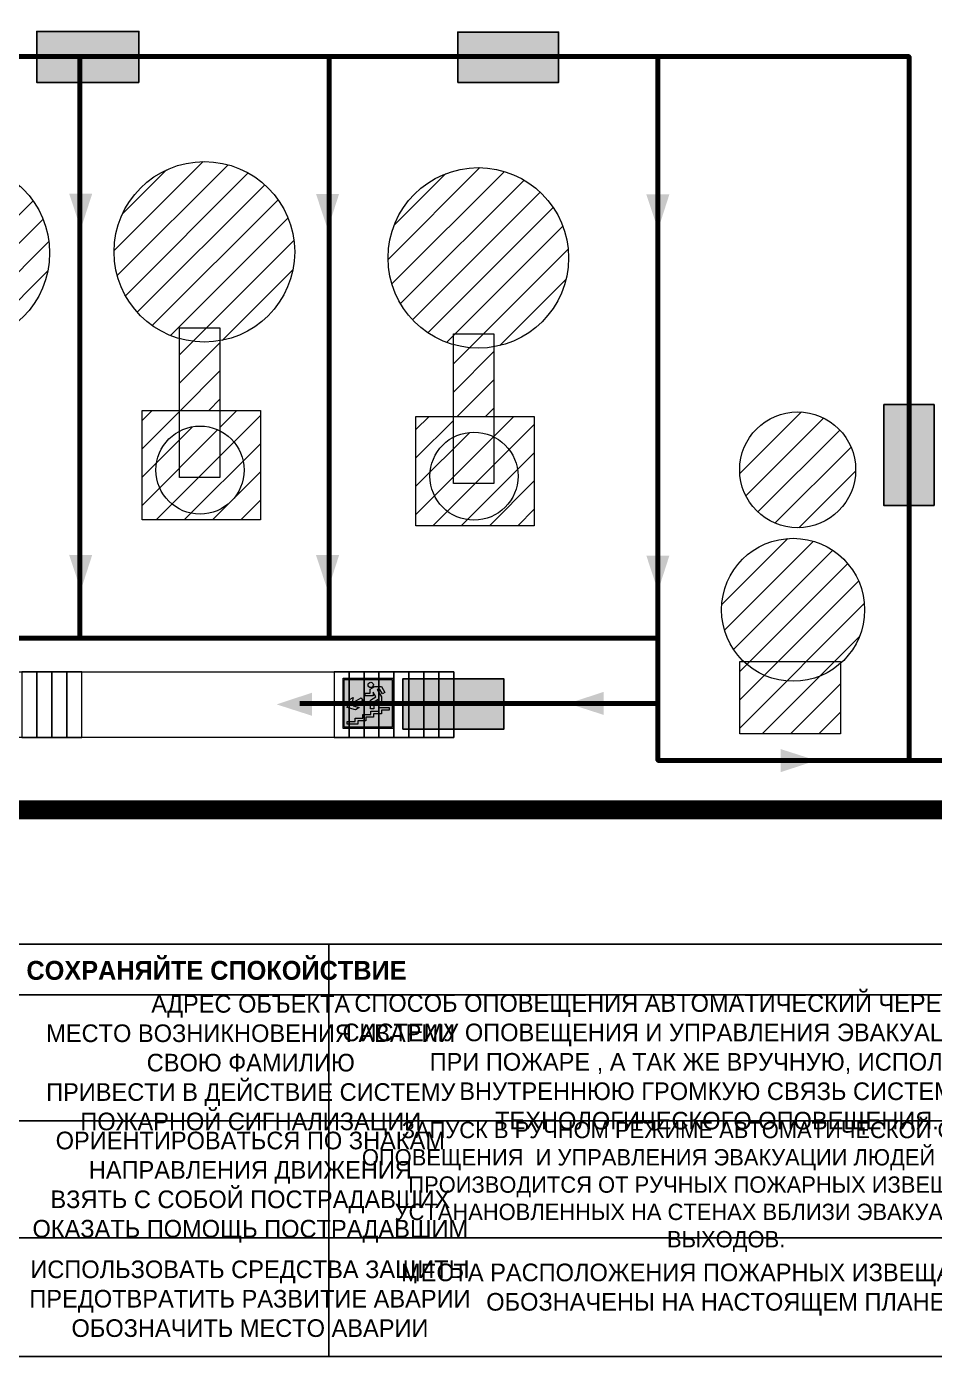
# Model space of a CAD drawing. Header units: millimetres. Extents: x 13810 to 67229, y 12374 to 21950.
# Drawn here: x 21386.1 to 21530.1, y 14572.8 to 14783.9 of the extents above; entities that cross this region are included whole.
import ezdxf

# ---------------------------------------------------------------- set-up
doc = ezdxf.new("R2010")
doc.units = ezdxf.units.MM
doc.layers.add('План_Штампы', color=7, linetype='Continuous')
doc.styles.add('обычный', font='arial.ttf')
pattern_1 = [(225, (42436.4928, 17572.97), (2.24506403, -2.24506403), [])]

# ---------------------------------------------------------------- blocks, each defined once
blk = doc.blocks.new('A$C32E8229D')
at = {"true_color": 0xffffff}
blk.add_hatch(color=7, dxfattribs=at).paths.add_polyline_path([(0, 0), (0, -8), (16, -8), (16, 0)])
h = blk.add_hatch(color=126)
h.paths.add_polyline_path([(0.2, -0.2), (15.8, -0.2), (15.8, -7.8), (0.2, -7.8)])
h.paths.add_polyline_path([(13.49, -2.05), (12.08, -2.05), (11.37, -2.63, 0.162397), (11.29, -2.84), (11.29, -3.63), (10.35, -3.63), (10.35, -4.05), (11.68, -4.05), (11.68, -3.48), (12.26, -4.28), (11.29, -5.1), (11.29, -6.78), (11.85, -6.78), (11.85, -5.44), (12.8, -4.64), (12.8, -5.94), (14.46, -5.94), (14.46, -5.39), (13.45, -5.39), (13.45, -3.97), (12.46, -2.59), (13.15, -2.59), (13.69, -3.34), (14.18, -3)], flags=16)
h.paths.add_polyline_path([(10.74, -1.82, 1), (11.8, -1.82, 1)], flags=16)
h.paths.add_polyline_path([(9.39, -3.59), (5.99, -3.59), (6.56, -3.03), (5.91, -3.03), (5.1, -3.83), (5.91, -4.64), (6.56, -4.64), (5.99, -4.09), (9.39, -4.09)], flags=16)
h.paths.add_polyline_path([(4.29, -1.08), (1.72, -1.08), (1.72, -6.6), (4.29, -6.6)], flags=16)
at = {"color": 126}
blk.add_lwpolyline([(16, -8), (0, -8), (0, 0), (16, 0)], close=True, dxfattribs=at)
blk = doc.blocks.new('A$C7B4425F7')
at = {"true_color": 0xffffff}
blk.add_hatch(color=7, dxfattribs=at).paths.add_polyline_path([(0, 0), (-16, 0), (-16, -8), (0, -8)])
h = blk.add_hatch(color=126)
h.paths.add_polyline_path([(-0.2, -0.2), (-15.8, -0.2), (-15.8, -7.8), (-0.2, -7.8)])
h.paths.add_polyline_path([(-11.76, -2.03), (-11.76, -3.66), (-11.17, -3.66, -0.568275), (-11.17, -6.18), (-12.58, -6.18), (-12.58, -2.03)], flags=16)
h.paths.add_polyline_path([(-13.33, -4.12, -0.495768), (-13.59, -6.18), (-15.03, -6.18), (-15.03, -2.03), (-13.59, -2.03, -0.487973)], flags=16)
h.paths.add_polyline_path([(-10.25, -2.03), (-9.48, -2.03), (-9.48, -6.18), (-10.25, -6.18)], flags=16)
h.paths.add_polyline_path([(-13.84, -3.69), (-14.24, -3.69), (-14.24, -3.03), (-13.9, -3.03, -0.692621)], flags=0)
h.paths.add_polyline_path([(-9.15, -2.03), (-8.4, -2.03), (-8.04, -3.07), (-7.68, -2.03), (-6.93, -2.03), (-7.64, -4.1), (-6.93, -6.18), (-7.68, -6.18), (-8.04, -5.14), (-8.4, -6.18), (-9.15, -6.18), (-8.44, -4.1)], flags=16)
h.paths.add_polyline_path([(-11.76, -4.46), (-11.42, -4.46, -0.692621), (-11.36, -5.12), (-11.76, -5.12)], flags=0)
h.paths.add_polyline_path([(-13.9, -5.2), (-14.24, -5.2), (-14.24, -4.55), (-13.84, -4.55, -0.708038)], flags=0)
edge = h.paths.add_edge_path(flags=16)
edge.add_ellipse((-5.51, -4.08), major_axis=(0, 2.05), ratio=0.586184, start_angle=0, end_angle=360)
edge = h.paths.add_edge_path(flags=0)
edge.add_ellipse((-5.51, -4.08), major_axis=(0, 1.14), ratio=0.454828, start_angle=0, end_angle=360)
h.paths.add_polyline_path([(-4.13, -4.96, 0.377264), (-3.48, -4.52, 0.0555), (-3.16, -2.03), (-1.66, -2.03), (-1.66, -4.96), (-0.96, -4.96), (-0.96, -7.01), (-1.75, -7.01), (-1.75, -6.18), (-3.3, -6.18), (-3.3, -7.02), (-4.13, -7.02)], flags=16)
h.paths.add_polyline_path([(-2.73, -2.91), (-2.28, -2.91), (-2.28, -4.96), (-3.05, -4.96, 0.079136)], flags=0)
at = {"color": 126}
blk.add_lwpolyline([(-16, -8), (0, -8), (0, 0), (-16, 0)], close=True, dxfattribs=at)
blk = doc.blocks.new('вниз 3')
at = {"lineweight": 0, "true_color": 0xffffff}
h = blk.add_hatch(color=7, dxfattribs=at)
h.dxf.hatch_style = 1
h.paths.add_polyline_path([(40997.5, -4475.69), (40997.25, -4475.28), (40995.76, -4476.15), (40995.97, -4475.23), (40995.39, -4475.56), (40995.05, -4476.83), (40996.33, -4477.17), (40996.91, -4476.83), (40996, -4476.55)], flags=0)
h.paths.add_polyline_path([(40999.81, -4473.95), (41000.22, -4473.95), (41000.64, -4474.67), (41001.03, -4474.43), (41000.46, -4473.49), (41000.42, -4473.49), (40999.43, -4473.49), (40998.68, -4473.92), (40998.68, -4474.57), (40997.88, -4474.57), (40997.88, -4475), (40999.14, -4475), (40999.14, -4474.43), (40999.14, -4474.38), (40999.59, -4475.15), (40998.72, -4475.67), (40998.72, -4477.06), (40999.24, -4477.06), (40999.24, -4475.96), (40999.95, -4475.56), (40999.95, -4476.43), (41001.61, -4476.43), (41001.61, -4475.88), (41000.47, -4475.88), (41000.47, -4475.12)], flags=0)
h.paths.add_polyline_path([(40999.2, -4473.24, 1), (40998.35, -4473.24, 1)], flags=0)
h.paths.add_polyline_path([(41000.46, -4477.26), (41001.69, -4477.26), (41001.69, -4476.84), (41000.03, -4476.84), (41000.03, -4477.39), (40998.78, -4477.39), (40998.78, -4477.95), (40997.53, -4477.95), (40997.53, -4478.5), (40996.29, -4478.5), (40996.29, -4479.06), (40995.05, -4479.06), (40995.05, -4479.48), (40995.29, -4479.48), (40996.72, -4479.48), (40996.72, -4478.92), (40997.97, -4478.92), (40997.97, -4478.36), (40999.2, -4478.36), (40999.2, -4477.81), (41000.46, -4477.81)], flags=0)
h.paths.add_polyline_path([(41002.37, -4472.17), (40994.37, -4472.17), (40994.37, -4480.17), (41002.37, -4480.17)])
h.paths.add_polyline_path([(41002.16, -4479.96), (40994.57, -4479.96), (40994.57, -4472.37), (41002.16, -4472.37)], flags=16)
h.paths.add_polyline_path([(41001.61, -4475.88), (41001.61, -4476.43), (40999.95, -4476.43), (40999.95, -4475.56), (40999.24, -4475.96), (40999.24, -4477.06), (40998.72, -4477.06), (40998.72, -4475.67), (40999.59, -4475.15), (40999.14, -4474.38), (40999.14, -4474.43), (40999.14, -4475), (40997.88, -4475), (40997.88, -4474.57), (40998.68, -4474.57), (40998.68, -4473.92), (40999.43, -4473.49), (41000.42, -4473.49), (41000.46, -4473.49), (41001.03, -4474.43), (41000.64, -4474.67), (41000.22, -4473.95), (40999.81, -4473.95), (41000.47, -4475.12), (41000.47, -4475.88)], flags=0)
h.paths.add_polyline_path([(41001.69, -4476.84), (41001.69, -4477.26), (41000.46, -4477.26), (41000.46, -4477.81), (40999.2, -4477.81), (40999.2, -4478.36), (40997.97, -4478.36), (40997.97, -4478.92), (40996.72, -4478.92), (40996.72, -4479.48), (40995.05, -4479.48), (40995.05, -4479.06), (40996.29, -4479.06), (40996.29, -4478.5), (40997.53, -4478.5), (40997.53, -4477.95), (40998.78, -4477.95), (40998.78, -4477.39), (41000.03, -4477.39), (41000.03, -4476.84)], flags=0)
h.paths.add_polyline_path([(40998.35, -4473.24, -1), (40999.2, -4473.24, -1)], flags=0)
h.paths.add_polyline_path([(40997.5, -4475.69), (40996, -4476.55), (40996.91, -4476.83), (40996.33, -4477.17), (40995.05, -4476.83), (40995.39, -4475.56), (40995.97, -4475.23), (40995.76, -4476.15), (40997.25, -4475.28)], flags=0)
at = {"lineweight": 0}
h = blk.add_hatch(color=126, dxfattribs=at)
h.dxf.hatch_style = 1
h.paths.add_polyline_path([(41002.16, -4472.37), (40994.57, -4472.37), (40994.57, -4479.96), (41002.16, -4479.96)])
h.paths.add_polyline_path([(40995.97, -4475.23), (40995.76, -4476.15), (40997.25, -4475.28), (40997.5, -4475.69), (40996, -4476.55), (40996.91, -4476.83), (40996.33, -4477.17), (40995.05, -4476.83), (40995.39, -4475.56)], flags=16)
h.paths.add_polyline_path([(40997.88, -4474.57), (40998.68, -4474.57), (40998.68, -4473.92), (40999.43, -4473.49), (41000.42, -4473.49), (41000.46, -4473.49), (41001.03, -4474.43), (41000.64, -4474.67), (41000.22, -4473.95), (40999.81, -4473.95), (41000.47, -4475.12), (41000.47, -4475.88), (41001.61, -4475.88), (41001.61, -4476.43), (40999.95, -4476.43), (40999.95, -4475.56), (40999.24, -4475.96), (40999.24, -4477.06), (40998.72, -4477.06), (40998.72, -4475.67), (40999.59, -4475.15), (40999.14, -4474.38), (40999.14, -4474.43), (40999.14, -4475), (40997.88, -4475)], flags=16)
h.paths.add_polyline_path([(40998.35, -4473.24, -1), (40999.2, -4473.24, -1)], flags=16)
h.paths.add_polyline_path([(40997.53, -4477.95), (40998.78, -4477.95), (40998.78, -4477.39), (41000.03, -4477.39), (41000.03, -4476.84), (41001.69, -4476.84), (41001.69, -4477.26), (41000.46, -4477.26), (41000.46, -4477.81), (40999.2, -4477.81), (40999.2, -4478.36), (40997.97, -4478.36), (40997.97, -4478.92), (40996.72, -4478.92), (40996.72, -4479.48), (40995.05, -4479.48), (40995.05, -4479.06), (40996.29, -4479.06), (40996.29, -4478.5), (40997.53, -4478.5)], flags=16)
at = {"lineweight": 0, "true_color": 0xffffff}
h = blk.add_hatch(color=7, dxfattribs=at)
h.dxf.hatch_style = 1
h.paths.add_polyline_path([(40999.2, -4473.24, 1), (40998.35, -4473.24, 1)])
h.paths.add_polyline_path([(40999.81, -4473.95), (41000.22, -4473.95), (41000.64, -4474.67), (41001.03, -4474.43), (41000.46, -4473.49), (41000.42, -4473.49), (40999.43, -4473.49), (40998.68, -4473.92), (40998.68, -4474.57), (40997.88, -4474.57), (40997.88, -4475), (40999.14, -4475), (40999.14, -4474.43), (40999.14, -4474.38), (40999.59, -4475.15), (40998.72, -4475.67), (40998.72, -4477.06), (40999.24, -4477.06), (40999.24, -4475.96), (40999.95, -4475.56), (40999.95, -4476.43), (41001.61, -4476.43), (41001.61, -4475.88), (41000.47, -4475.88), (41000.47, -4475.12)])
h.paths.add_polyline_path([(40999.2, -4477.81), (41000.46, -4477.81), (41000.46, -4477.26), (41001.69, -4477.26), (41001.69, -4476.84), (41000.03, -4476.84), (41000.03, -4477.39), (40998.78, -4477.39), (40998.78, -4477.95), (40997.53, -4477.95), (40997.53, -4478.5), (40996.29, -4478.5), (40996.29, -4479.06), (40995.05, -4479.06), (40995.05, -4479.48), (40995.29, -4479.48), (40996.72, -4479.48), (40996.72, -4478.92), (40997.97, -4478.92), (40997.97, -4478.36), (40999.2, -4478.36)])
h.paths.add_polyline_path([(40997.5, -4475.69), (40997.25, -4475.28), (40995.76, -4476.15), (40995.97, -4475.23), (40995.39, -4475.56), (40995.05, -4476.83), (40996.33, -4477.17), (40996.91, -4476.83), (40996, -4476.55)])
at = {"color": 126, "lineweight": 0}
for points in [[(40994.37, -4472.17), (41002.37, -4472.17), (41002.37, -4480.17), (40994.37, -4480.17)], [(40994.57, -4472.37), (41002.16, -4472.37), (41002.16, -4479.96), (40994.57, -4479.96)]]:
    blk.add_lwpolyline(points, close=True, dxfattribs=at)
for points in [[(40995.05, -4476.83), (40995.39, -4475.56), (40995.97, -4475.23), (40995.76, -4476.15), (40997.25, -4475.28), (40997.5, -4475.69), (40996, -4476.55), (40996.91, -4476.83), (40996.33, -4477.17), (40995.05, -4476.83)], [(40999.14, -4474.43), (40999.14, -4475), (40997.88, -4475), (40997.88, -4474.57), (40998.68, -4474.57), (40998.68, -4473.92), (40999.43, -4473.49), (41000.42, -4473.49), (41000.46, -4473.49), (41001.03, -4474.43), (41000.64, -4474.67), (41000.22, -4473.95), (40999.81, -4473.95), (41000.47, -4475.12), (41000.47, -4475.88), (41001.61, -4475.88), (41001.61, -4476.43), (40999.95, -4476.43), (40999.95, -4475.56), (40999.24, -4475.96), (40999.24, -4477.06), (40998.72, -4477.06), (40998.72, -4475.67), (40999.59, -4475.15), (40999.14, -4474.38), (40999.14, -4474.43)], [(40995.29, -4479.48), (40995.05, -4479.48), (40995.05, -4479.06), (40996.29, -4479.06), (40996.29, -4478.5), (40997.53, -4478.5), (40997.53, -4477.95), (40998.78, -4477.95), (40998.78, -4477.39), (41000.03, -4477.39), (41000.03, -4476.84), (41001.69, -4476.84), (41001.69, -4477.26), (41000.46, -4477.26), (41000.46, -4477.81), (40999.2, -4477.81), (40999.2, -4478.36), (40997.97, -4478.36), (40997.97, -4478.92), (40996.72, -4478.92), (40996.72, -4479.48), (40995.05, -4479.48)]]:
    blk.add_lwpolyline(points, dxfattribs=at)
blk.add_circle((40998.77, -4473.24), 0.426, dxfattribs=at)

msp = doc.modelspace()

# ---------------------------------------------------------------- hatches: boundary and pattern name
at = {"lineweight": 0}
h = msp.add_hatch(dxfattribs=at)
h.set_pattern_fill('ANSI31', color=256, angle=180)
h.set_pattern_definition([(225, (42397.6047, 17572.795), (2.24506403, -2.24506403), [])])
h.paths.add_polyline_path([(21367.71, 14713.33, -0.278341), (21371.44, 14719.51), (21371.44, 14722.81), (21365.49, 14722.81), (21365.49, 14705.46), (21384.26, 14705.46), (21384.26, 14722.81), (21377.85, 14722.81), (21377.85, 14719.57, -0.282788), (21381.68, 14713.33, -1)])
h.paths.add_polyline_path([(21381.68, 14713.33, 0.282788), (21377.85, 14719.57), (21377.85, 14712.18), (21371.44, 14712.18), (21371.44, 14719.51, 0.278341), (21367.71, 14713.33, 1)], flags=17)
h.paths.add_polyline_path([(21377.85, 14719.57, 0.242955), (21371.44, 14719.51), (21371.44, 14712.18), (21377.85, 14712.18)], flags=17)
h.paths.add_polyline_path([(21377.85, 14722.81), (21377.85, 14733.87, -0.113432), (21371.44, 14734.21), (21371.44, 14722.81)])
h.paths.add_polyline_path([(21371.44, 14735.93), (21371.44, 14734.21, 0.113432), (21377.85, 14733.87), (21377.85, 14735.93)])
h.paths.add_polyline_path([(21377.85, 14735.93), (21377.85, 14733.87, 0.364389), (21389.71, 14747.98, 1), (21361.05, 14747.98, 0.334737), (21371.44, 14734.21), (21371.44, 14735.93)])
h = msp.add_hatch(dxfattribs=at)
h.set_pattern_fill('ANSI31', color=256, angle=180)
h.set_pattern_definition(pattern_1)
h.paths.add_polyline_path([(21406.59, 14713.51, -0.278341), (21410.32, 14719.69), (21410.32, 14722.98), (21404.38, 14722.98), (21404.38, 14705.64), (21423.15, 14705.64), (21423.15, 14722.98), (21416.73, 14722.98), (21416.73, 14719.74, -0.282788), (21420.57, 14713.51, -1)])
h.paths.add_polyline_path([(21420.57, 14713.51, 0.282788), (21416.73, 14719.74), (21416.73, 14712.36), (21410.32, 14712.36), (21410.32, 14719.69, 0.278341), (21406.59, 14713.51, 1)], flags=17)
h.paths.add_polyline_path([(21416.73, 14719.74, 0.242955), (21410.32, 14719.69), (21410.32, 14712.36), (21416.73, 14712.36)], flags=17)
h.paths.add_polyline_path([(21416.73, 14722.98), (21416.73, 14734.04, -0.113432), (21410.32, 14734.38), (21410.32, 14722.98)])
h.paths.add_polyline_path([(21410.32, 14736.11), (21410.32, 14734.38, 0.113432), (21416.73, 14734.04), (21416.73, 14736.11)])
h.paths.add_polyline_path([(21416.73, 14736.11), (21416.73, 14734.04, 0.364389), (21428.6, 14748.16, 1), (21399.94, 14748.16, 0.334737), (21410.32, 14734.38), (21410.32, 14736.11)])
h = msp.add_hatch(dxfattribs=at)
h.set_pattern_fill('ANSI31', color=256, angle=180)
h.set_pattern_definition(pattern_1)
h.paths.add_polyline_path([(21499.23, 14671.63), (21515.23, 14671.63), (21515.23, 14682.85, -0.390872), (21499.84, 14683.14), (21499.23, 14683.14)])
h.paths.add_polyline_path([(21515.23, 14682.85), (21515.23, 14683.14), (21499.84, 14683.14, 0.390872)])
h.paths.add_polyline_path([(21499.84, 14683.14), (21515.23, 14683.14), (21515.23, 14682.85, 0.214413), (21519.04, 14691.33, 1), (21496.35, 14691.33, 0.204346)])
h.paths.add_polyline_path([(21517.63, 14713.56, 1), (21499.22, 14713.56, 1)])
h.paths.add_polyline_path([(21443.41, 14747.2, 0.334737), (21453.79, 14733.42), (21453.79, 14735.15), (21460.21, 14735.15), (21460.21, 14733.08, 0.364389), (21472.07, 14747.2, 1)])
h.paths.add_polyline_path([(21453.79, 14733.42, 0.113432), (21460.21, 14733.08), (21460.21, 14735.15), (21453.79, 14735.15)])
h.paths.add_polyline_path([(21453.79, 14722.02), (21460.21, 14722.02), (21460.21, 14733.08, -0.113432), (21453.79, 14733.42)])
h.paths.add_polyline_path([(21464.04, 14712.55, 0.282788), (21460.21, 14718.78), (21460.21, 14711.39), (21453.79, 14711.39), (21453.79, 14718.73, 0.278341), (21450.06, 14712.55, 1)], flags=17)
h.paths.add_polyline_path([(21453.79, 14711.39), (21460.21, 14711.39), (21460.21, 14718.78, 0.242955), (21453.79, 14718.73)], flags=17)
h.paths.add_polyline_path([(21460.21, 14718.78, -0.282788), (21464.04, 14712.55, -1), (21450.06, 14712.55, -0.278341), (21453.79, 14718.73), (21453.79, 14722.02), (21447.85, 14722.02), (21447.85, 14704.68), (21466.62, 14704.68), (21466.62, 14722.02), (21460.21, 14722.02)])

# ---------------------------------------------------------------- linework, layer by layer
at = {"lineweight": 100, "const_width": 3}
msp.add_lwpolyline([(21555.5, 14659.59), (21665.87, 14659.59), (21668.16, 14659.59), (21668.16, 14850.49), (21175.75, 14850.49), (21175.75, 14659.59), (21555.5, 14659.59)], dxfattribs=at)
at = {"color": 126, "lineweight": 100, "true_color": 0x008754}
for points in [[(21561.31, 14692.61), (21561.31, 14667.43), (21526.11, 14667.43), (21526.11, 14779.16), (21255.04, 14779.16), (21255.04, 14730.43), (21349.58, 14730.43), (21349.58, 14779.16)], [(21355.28, 14686.85), (21486.24, 14686.85), (21486.24, 14779.16)], [(21394.53, 14779.16), (21394.53, 14686.85)], [(21434.05, 14779.16), (21434.05, 14686.85)], [(21486.24, 14686.85), (21486.24, 14667.43), (21526.11, 14667.43)], [(21429.4, 14676.44), (21486.24, 14676.44)]]:
    msp.add_lwpolyline(points, dxfattribs=at)
at = {"lineweight": 0}
for points in [[(21416.73, 14712.36), (21410.32, 14712.36), (21410.32, 14736.11), (21416.73, 14736.11)], [(21460.21, 14711.39), (21453.79, 14711.39), (21453.79, 14735.15), (21460.21, 14735.15)], [(21423.15, 14705.64), (21404.38, 14705.64), (21404.38, 14722.98), (21423.15, 14722.98)], [(21466.62, 14704.68), (21447.85, 14704.68), (21447.85, 14722.02), (21466.62, 14722.02)], [(21515.23, 14671.63), (21499.23, 14671.63), (21499.23, 14683.14), (21515.23, 14683.14)], [(21453.87, 14671.07), (21375.79, 14671.07), (21375.79, 14681.47), (21453.87, 14681.47)], [(21387.69, 14681.47), (21385.31, 14681.47), (21385.31, 14671.07), (21387.69, 14671.07)], [(21390.07, 14681.47), (21387.69, 14681.47), (21387.69, 14671.07), (21390.07, 14671.07)], [(21392.45, 14681.47), (21390.07, 14681.47), (21390.07, 14671.07), (21392.45, 14671.07)], [(21394.83, 14681.47), (21392.45, 14681.47), (21392.45, 14671.07), (21394.83, 14671.07)], [(21437.22, 14681.47), (21434.84, 14681.47), (21434.84, 14671.07), (21437.22, 14671.07)], [(21439.6, 14681.47), (21437.22, 14681.47), (21437.22, 14671.07), (21439.6, 14671.07)], [(21441.98, 14681.47), (21439.6, 14681.47), (21439.6, 14671.07), (21441.98, 14671.07)], [(21444.36, 14681.47), (21441.98, 14681.47), (21441.98, 14671.07), (21444.36, 14671.07)], [(21446.74, 14681.47), (21444.36, 14681.47), (21444.36, 14671.07), (21446.74, 14671.07)], [(21449.11, 14681.47), (21446.74, 14681.47), (21446.74, 14671.07), (21449.11, 14671.07)], [(21451.49, 14681.47), (21449.11, 14681.47), (21449.11, 14671.07), (21451.49, 14671.07)], [(21453.87, 14681.47), (21451.49, 14681.47), (21451.49, 14671.07), (21453.87, 14671.07)]]:
    msp.add_lwpolyline(points, close=True, dxfattribs=at)
for points in [[(21290.23, 14630.21), (21434, 14630.21), (21434, 14638.26), (21290.23, 14638.26)], [(21434, 14638.26), (21555.72, 14638.26), (21555.72, 14572.81), (21434, 14572.81)], [(21434, 14638.26), (21555.72, 14638.26), (21555.72, 14630.21), (21434, 14630.21)], [(21290.23, 14630.21), (21434, 14630.21), (21434, 14572.81), (21290.23, 14572.81)], [(21434, 14630.21), (21555.72, 14630.21), (21555.72, 14610.21), (21434, 14610.21)], [(21555.72, 14610.21), (21434, 14610.21), (21434, 14591.64), (21555.72, 14591.64)]]:
    msp.add_lwpolyline(points, close=True)
for points in [[(21348.65, 14610.21), (21290.23, 14610.21), (21434, 14610.21)], [(21348.65, 14591.64), (21290.23, 14591.64), (21434, 14591.64)]]:
    msp.add_lwpolyline(points)
for centre, radius in [((21375.38, 14747.98), 14.33), ((21414.27, 14748.16), 14.33), ((21457.74, 14747.2), 14.33), ((21508.42, 14713.56), 9.2), ((21413.58, 14713.51), 6.99), ((21457.05, 14712.55), 6.99), ((21507.7, 14691.33), 11.35)]:
    msp.add_circle(centre, radius, dxfattribs=at)
at = {"layer": 'План_Штампы', "color": 126, "true_color": 0x008754}
for points in [[(21392.81, 14757.41), (21396.47, 14757.4), (21394.66, 14751.78)], [(21431.98, 14757.36), (21435.65, 14757.36), (21433.84, 14751.74)], [(21484.4, 14757.3), (21488.07, 14757.3), (21486.26, 14751.67)], [(21392.81, 14700.06), (21396.47, 14700.05), (21394.66, 14694.43)], [(21431.98, 14700.01), (21435.65, 14700.01), (21433.84, 14694.39)], [(21484.4, 14699.95), (21488.07, 14699.95), (21486.26, 14694.32)], [(21477.64, 14678.31), (21477.63, 14674.65), (21472.01, 14676.46)], [(21431.35, 14678.17), (21431.34, 14674.51), (21425.72, 14676.32)], [(21505.74, 14665.56), (21505.74, 14669.22), (21511.36, 14667.42)]]:
    msp.add_solid(points, dxfattribs=at)

# ---------------------------------------------------------------- block references
at = {"color": 126, "true_color": 0x008754}
msp.add_blockref('вниз 3', (-19558.1, 19152.65), dxfattribs=at)
at = {"layer": 'План_Штампы', "color": 126, "true_color": 0x008754, "xscale": 1.012510887696, "yscale": 1.012510887696, "zscale": 1.012510887696, "rotation": 359.9978653237144}
msp.add_blockref('A$C32E8229D', (21387.68, 14783.15), dxfattribs=at)
at = {"layer": 'План_Штампы', "color": 126, "true_color": 0x008754, "xscale": -1}
msp.add_blockref('A$C32E8229D', (21470.49, 14783.05), dxfattribs=at)
at = {"layer": 'План_Штампы', "color": 126, "true_color": 0x008754, "xscale": -1, "rotation": 270}
msp.add_blockref('A$C32E8229D', (21530.08, 14707.9), dxfattribs=at)
at = {"layer": 'План_Штампы'}
msp.add_blockref('A$C7B4425F7', (21461.77, 14680.38), dxfattribs=at)

# ---------------------------------------------------------------- texts
at = {"lineweight": 0, "attachment_point": 5, "style": 'обычный'}
for s, insert, char_height, width in [('{\\fProxima Nova Rg|b1|i0|c204|p2;ДЕЙСТВИЯ ПРИ АВАРИИ: СОХРАНЯЙТЕ СПОКОЙСТВИЕ\\H1.6644x; }', (21389.85, 14633.66), 3, 175.1736), ('\\pi-8.4,l8.4,t8.4;{\\fProxima Nova Rg|b0|i0|c204|p2;АДРЕС ОБЪЕКТА\\PМЕСТО ВОЗНИКНОВЕНИЯ АВАРИИ\\PСВОЮ ФАМИЛИЮ\\PПРИВЕСТИ В ДЕЙСТВИЕ СИСТЕМУ \\PПОЖАРНОЙ СИГНАЛИЗАЦИИ}', (21421.63, 14619.04), 2.8, 126.6484), ('{\\fProxima Nova Rg|b0|i0|c204|p2;СПОСОБ ОПОВЕЩЕНИЯ АВТОМАТИЧЕСКИЙ ЧЕРЕЗ РЕЧЕВУЮ СИСТЕМУ ОПОВЕЩЕНИЯ И УПРАВЛЕНИЯ ЭВАКУАЦИЕЙ ЛЮДЕЙ ПРИ ПОЖАРЕ , А ТАК ЖЕ ВРУЧНУЮ, ИСПОЛЬЗУЯ ВНУТРЕННЮЮ ГРОМКУЮ СВЯЗЬ СИСТЕМЫ ТЕХНОЛОГИЧЕСКОГО ОПОВЕЩЕНИЯ.}', (21495.62, 14619.17), 2.8, 118.5618), ('{\\fProxima Nova Rg|b0|i0|c204|p2;\\P\\pt7.8;ЗАПУСК В РУЧНОМ РЕЖИМЕ АВТОМАТИЧЕСКОЙ СИСТЕМЫ ОПОВЕЩЕНИЯ  И УПРАВЛЕНИЯ ЭВАКУАЦИИ ЛЮДЕЙ ПРИ ПОЖАРЕ ПРОИЗВОДИТСЯ ОТ РУЧНЫХ ПОЖАРНЫХ ИЗВЕЩАТЕЛЕЙ, УСТАНАНОВЛЕННЫХ НА СТЕНАХ ВБЛИЗИ ЭВАКУАЦИОННЫХ ВЫХОДОВ. }', (21497.07, 14601.88), 2.6, 121.7868), ('\\pi-8.4,l8.4,t8.4;{\\fProxima Nova Rg|b0|i0|c204|p2;ОРИЕНТИРОВАТЬСЯ ПО ЗНАКАМ \\PНАПРАВЛЕНИЯ ДВИЖЕНИЯ\\PВЗЯТЬ С СОБОЙ ПОСТРАДАВШИХ\\PОКАЗАТЬ ПОМОЩЬ ПОСТРАДАВШИМ}', (21421.56, 14599.68), 2.8, 126.6484), ('\\pi-8.4,l8.4,t8.4;{\\fProxima Nova Rg|b0|i0|c204|p2;ИСПОЛЬЗОВАТЬ СРЕДСТВА ЗАЩИТЫ \\PПРЕДОТВРАТИТЬ РАЗВИТИЕ АВАРИИ\\PОБОЗНАЧИТЬ МЕСТО АВАРИИ}', (21421.5, 14581.95), 2.8, 126.6484), ('\\pt8.4;{\\fProxima Nova Rg|b0|i0|c204|p2;\\PМЕСТА РАСПОЛОЖЕНИЯ ПОЖАРНЫХ ИЗВЕЩАТЕЛЕЙ ОБОЗНАЧЕНЫ НА НАСТОЯЩЕМ ПЛАНЕ}', (21495.43, 14585.74), 2.8, 118.5618)]:
    msp.add_mtext(s, dxfattribs=dict(at, insert=insert, char_height=char_height, width=width))

doc.saveas('drawing.dxf')
